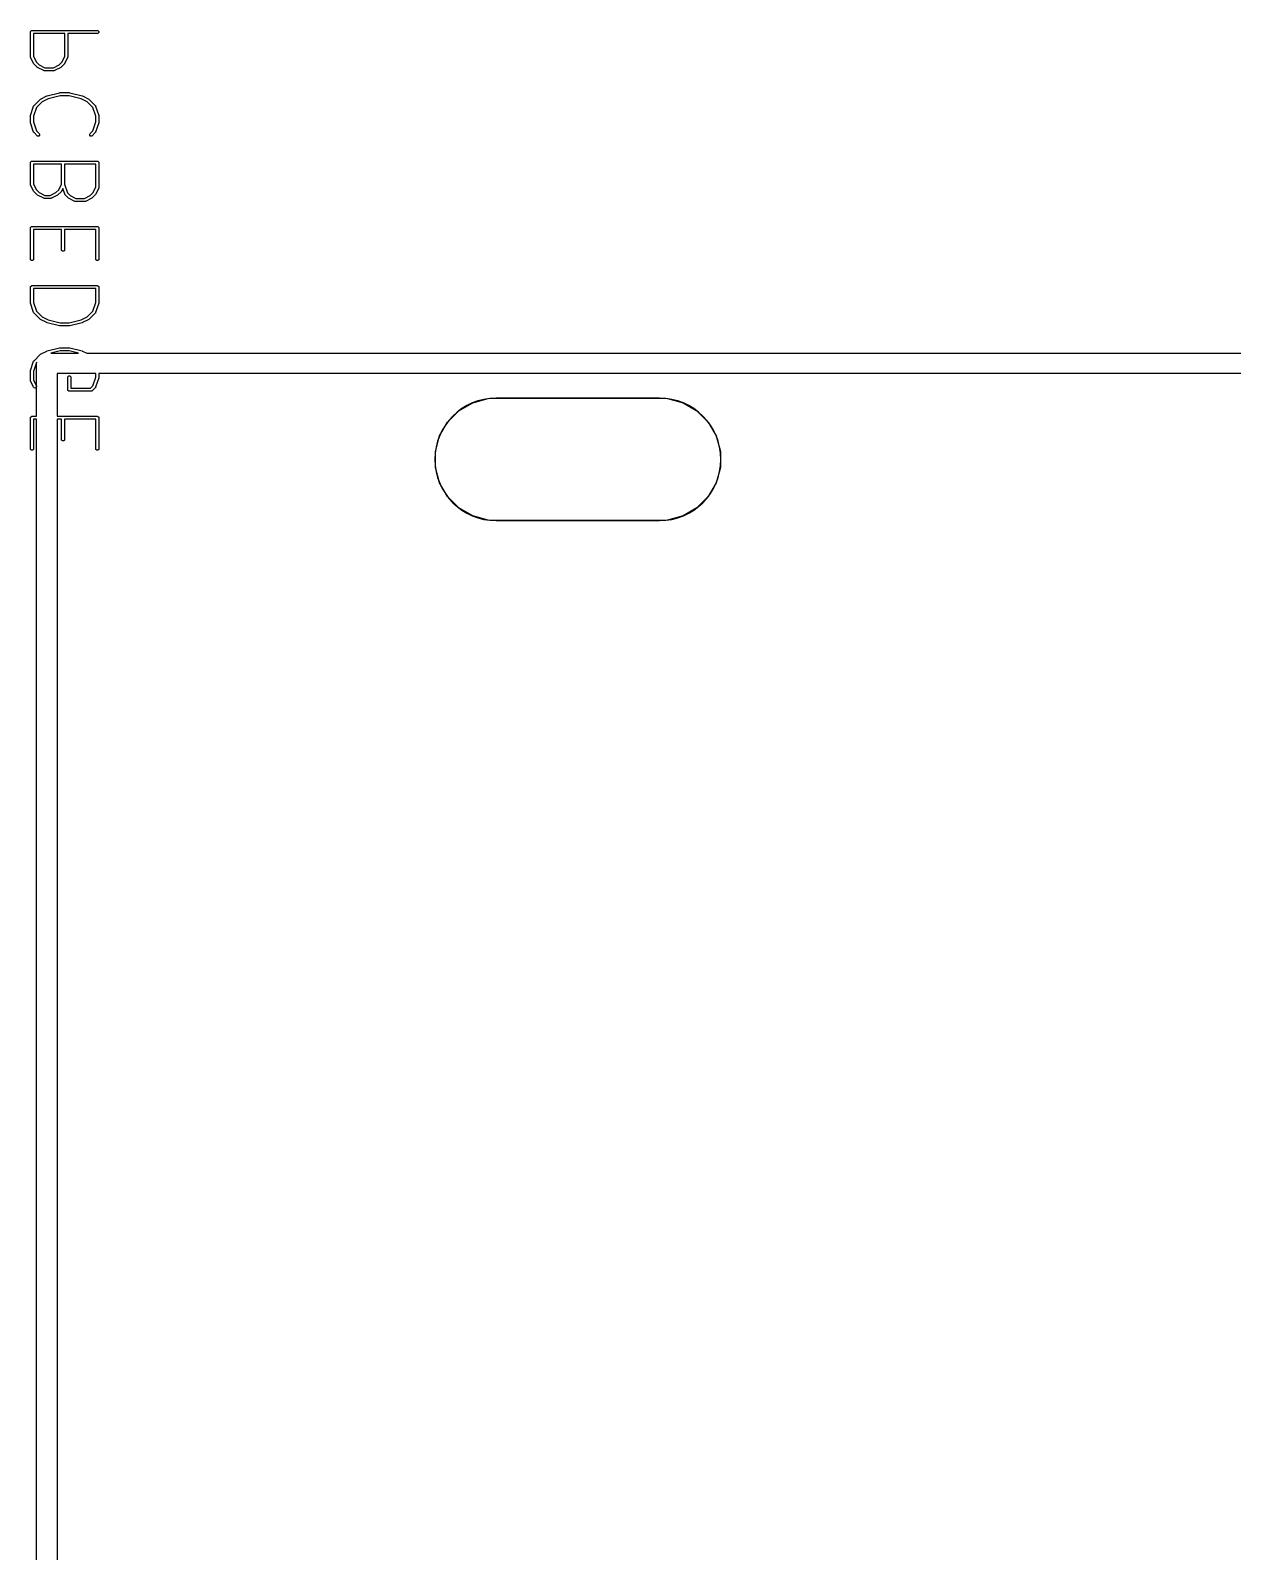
# Model space of a CAD drawing. Extents: x 4.21 to 7.42, y -5.27 to -2.46.
# Drawn here: x 4.8094 to 5.0411, y -3.5054 to -3.2121 of the extents above; entities that cross this region are included whole.
import ezdxf

# ---------------------------------------------------------------- set-up
doc = ezdxf.new("R2010")
doc.units = 0
doc.header["$MEASUREMENT"] = 0
doc.layers.add('BLACK', color=7, linetype='CONTINUOUS')

msp = doc.modelspace()

# ---------------------------------------------------------------- linework, layer by layer
at = {"layer": 'BLACK', "linetype": 'CONTINUOUS'}
for p, q in [((4.80938, -3.21243), (4.8094, -3.21231)), ((4.80938, -3.21723), (4.80938, -3.21243)), ((4.8094, -3.21231), (4.80956, -3.21216)), ((4.80956, -3.21216), (4.80968, -3.21213)), ((4.80968, -3.21213), (4.82227, -3.21213)), ((4.81598, -3.21272), (4.80997, -3.21272)), ((4.80997, -3.21272), (4.80997, -3.21716)), ((4.81598, -3.21716), (4.81598, -3.21272)), ((4.82227, -3.21272), (4.81657, -3.21272)), ((4.81657, -3.21272), (4.81657, -3.21723)), ((4.82227, -3.21213), (4.82239, -3.21216)), ((4.82239, -3.2127), (4.82227, -3.21272)), ((4.82239, -3.21216), (4.82255, -3.21231)), ((4.82255, -3.21254), (4.82239, -3.2127)), ((4.82255, -3.21231), (4.82255, -3.21254)), ((4.80938, -3.21724), (4.80938, -3.21723)), ((4.80938, -3.21725), (4.80938, -3.21724)), ((4.80939, -3.21729), (4.80938, -3.21725)), ((4.8094, -3.21734), (4.80939, -3.21729)), ((4.80941, -3.21734), (4.8094, -3.21734)), ((4.80941, -3.21736), (4.80941, -3.21734)), ((4.81001, -3.21856), (4.80941, -3.21736)), ((4.80997, -3.21716), (4.81052, -3.21825)), ((4.81543, -3.21825), (4.81598, -3.21716)), ((4.81654, -3.21736), (4.81594, -3.21856)), ((4.81655, -3.21734), (4.81654, -3.21734)), ((4.81654, -3.21734), (4.81654, -3.21736)), ((4.81656, -3.21729), (4.81655, -3.21734)), ((4.81657, -3.21725), (4.81656, -3.21729)), ((4.81657, -3.21723), (4.81657, -3.21724)), ((4.81657, -3.21724), (4.81657, -3.21725)), ((4.81004, -3.2186), (4.81001, -3.21856)), ((4.81007, -3.21864), (4.81004, -3.2186)), ((4.81067, -3.21924), (4.81007, -3.21864)), ((4.81052, -3.21825), (4.81105, -3.21878)), ((4.81071, -3.21926), (4.81067, -3.21924)), ((4.81074, -3.21929), (4.81071, -3.21926)), ((4.81194, -3.21989), (4.81074, -3.21929)), ((4.81105, -3.21878), (4.81214, -3.21933)), ((4.81196, -3.21989), (4.81194, -3.21989)), ((4.81196, -3.2199), (4.81196, -3.21989)), ((4.81201, -3.21991), (4.81196, -3.2199)), ((4.81205, -3.21992), (4.81201, -3.21991)), ((4.81206, -3.21992), (4.81205, -3.21992)), ((4.81208, -3.21992), (4.81206, -3.21992)), ((4.81387, -3.21992), (4.81208, -3.21992)), ((4.81214, -3.21933), (4.81381, -3.21933)), ((4.81381, -3.21933), (4.8149, -3.21878)), ((4.81389, -3.21992), (4.81387, -3.21992)), ((4.8139, -3.21992), (4.81389, -3.21992)), ((4.81394, -3.21991), (4.8139, -3.21992)), ((4.81399, -3.2199), (4.81394, -3.21991)), ((4.81401, -3.21989), (4.81399, -3.21989)), ((4.81399, -3.21989), (4.81399, -3.2199)), ((4.81521, -3.21929), (4.81401, -3.21989)), ((4.8149, -3.21878), (4.81543, -3.21825)), ((4.81524, -3.21926), (4.81521, -3.21929)), ((4.81528, -3.21924), (4.81524, -3.21926)), ((4.81588, -3.21864), (4.81528, -3.21924)), ((4.81591, -3.2186), (4.81588, -3.21864)), ((4.81594, -3.21856), (4.81591, -3.2186)), ((4.81007, -3.22662), (4.81127, -3.22542)), ((4.81165, -3.22587), (4.81053, -3.22699)), ((4.81127, -3.22542), (4.81131, -3.22539)), ((4.81131, -3.22539), (4.81134, -3.22536)), ((4.81134, -3.22536), (4.81254, -3.22476)), ((4.81278, -3.2253), (4.81165, -3.22587)), ((4.81254, -3.22476), (4.81257, -3.22475)), ((4.81257, -3.22475), (4.8126, -3.22474)), ((4.8126, -3.22474), (4.815, -3.22414)), ((4.81511, -3.22472), (4.81278, -3.2253)), ((4.815, -3.22414), (4.81504, -3.22414)), ((4.81504, -3.22414), (4.81507, -3.22413)), ((4.81507, -3.22413), (4.81687, -3.22413)), ((4.81684, -3.22472), (4.81511, -3.22472)), ((4.81917, -3.2253), (4.81684, -3.22472)), ((4.81687, -3.22413), (4.81691, -3.22414)), ((4.81691, -3.22414), (4.81695, -3.22414)), ((4.81695, -3.22414), (4.81935, -3.22474)), ((4.8203, -3.22587), (4.81917, -3.2253)), ((4.81935, -3.22474), (4.81938, -3.22475)), ((4.81938, -3.22475), (4.81941, -3.22476)), ((4.81941, -3.22476), (4.82061, -3.22536)), ((4.82142, -3.22699), (4.8203, -3.22587)), ((4.82061, -3.22536), (4.82064, -3.22539)), ((4.82064, -3.22539), (4.82068, -3.22542)), ((4.82068, -3.22542), (4.82188, -3.22662)), ((4.80938, -3.22863), (4.80939, -3.22858)), ((4.80938, -3.22983), (4.80938, -3.22863)), ((4.80939, -3.22858), (4.8094, -3.22853)), ((4.8094, -3.22853), (4.81, -3.22673)), ((4.81053, -3.22699), (4.80997, -3.22867)), ((4.80997, -3.22867), (4.80997, -3.22978)), ((4.81, -3.22671), (4.81003, -3.22667)), ((4.81, -3.22672), (4.81, -3.22671)), ((4.81, -3.22673), (4.81, -3.22672)), ((4.81003, -3.22667), (4.81005, -3.22663)), ((4.81005, -3.22663), (4.81006, -3.22663)), ((4.81006, -3.22663), (4.81007, -3.22662)), ((4.82198, -3.22867), (4.82142, -3.22699)), ((4.82188, -3.22662), (4.82189, -3.22663)), ((4.82189, -3.22663), (4.8219, -3.22663)), ((4.8219, -3.22663), (4.82192, -3.22667)), ((4.82192, -3.22667), (4.82195, -3.22671)), ((4.82195, -3.22671), (4.82195, -3.22672)), ((4.82195, -3.22672), (4.82195, -3.22673)), ((4.82195, -3.22673), (4.82255, -3.22853)), ((4.82198, -3.22978), (4.82198, -3.22867)), ((4.82255, -3.22853), (4.82256, -3.22858)), ((4.82256, -3.22858), (4.82257, -3.22863)), ((4.82257, -3.22863), (4.82257, -3.22983)), ((4.80939, -3.22987), (4.80938, -3.22983)), ((4.8094, -3.22992), (4.80939, -3.22987)), ((4.81, -3.23172), (4.8094, -3.22992)), ((4.80997, -3.22978), (4.81053, -3.23147)), ((4.81, -3.23173), (4.81, -3.23172)), ((4.81, -3.23174), (4.81, -3.23173)), ((4.81003, -3.23178), (4.81, -3.23174)), ((4.81005, -3.23182), (4.81003, -3.23178)), ((4.81006, -3.23182), (4.81005, -3.23182)), ((4.81007, -3.23183), (4.81006, -3.23182)), ((4.81067, -3.23243), (4.81007, -3.23183)), ((4.81053, -3.23147), (4.81108, -3.23202)), ((4.81108, -3.23202), (4.81115, -3.23211)), ((4.81115, -3.23211), (4.81115, -3.23234)), ((4.8208, -3.23211), (4.82087, -3.23202)), ((4.8208, -3.23234), (4.8208, -3.23211)), ((4.82087, -3.23202), (4.82142, -3.23147)), ((4.82188, -3.23183), (4.82128, -3.23243)), ((4.82142, -3.23147), (4.82198, -3.22978)), ((4.82189, -3.23182), (4.82188, -3.23183)), ((4.8219, -3.23182), (4.82189, -3.23182)), ((4.82192, -3.23178), (4.8219, -3.23182)), ((4.82195, -3.23174), (4.82192, -3.23178)), ((4.82255, -3.22992), (4.82195, -3.23172)), ((4.82195, -3.23172), (4.82195, -3.23173)), ((4.82195, -3.23173), (4.82195, -3.23174)), ((4.82256, -3.22987), (4.82255, -3.22992)), ((4.82257, -3.22983), (4.82256, -3.22987)), ((4.81076, -3.2325), (4.81067, -3.23243)), ((4.81099, -3.2325), (4.81076, -3.2325)), ((4.81115, -3.23234), (4.81099, -3.2325)), ((4.82096, -3.2325), (4.8208, -3.23234)), ((4.82119, -3.2325), (4.82096, -3.2325)), ((4.82128, -3.23243), (4.82119, -3.2325)), ((4.80938, -3.23762), (4.8094, -3.23751)), ((4.80938, -3.24182), (4.80938, -3.23762)), ((4.8094, -3.23751), (4.80956, -3.23735)), ((4.80956, -3.23735), (4.80968, -3.23733)), ((4.80968, -3.23733), (4.82227, -3.23733)), ((4.81538, -3.23792), (4.80997, -3.23792)), ((4.80997, -3.23792), (4.80997, -3.24175)), ((4.81538, -3.24175), (4.81538, -3.23792)), ((4.82198, -3.23792), (4.81597, -3.23792)), ((4.81597, -3.23792), (4.81597, -3.24178)), ((4.82198, -3.24235), (4.82198, -3.23792)), ((4.82227, -3.23733), (4.82239, -3.23735)), ((4.82239, -3.23735), (4.82255, -3.23751)), ((4.82255, -3.23751), (4.82257, -3.23762)), ((4.82257, -3.23762), (4.82257, -3.24242)), ((4.80938, -3.24184), (4.80938, -3.24182)), ((4.80938, -3.24185), (4.80938, -3.24184)), ((4.80939, -3.24189), (4.80938, -3.24185)), ((4.8094, -3.24194), (4.80939, -3.24189)), ((4.80941, -3.24194), (4.8094, -3.24194)), ((4.80941, -3.24196), (4.80941, -3.24194)), ((4.81001, -3.24316), (4.80941, -3.24196)), ((4.80997, -3.24175), (4.81052, -3.24285)), ((4.81004, -3.24319), (4.81001, -3.24316)), ((4.81007, -3.24323), (4.81004, -3.24319)), ((4.81067, -3.24383), (4.81007, -3.24323)), ((4.81052, -3.24285), (4.81105, -3.24338)), ((4.81071, -3.24386), (4.81067, -3.24383)), ((4.81074, -3.24389), (4.81071, -3.24386)), ((4.81105, -3.24338), (4.81214, -3.24393)), ((4.81321, -3.24393), (4.8143, -3.24338)), ((4.8143, -3.24338), (4.81483, -3.24285)), ((4.81464, -3.24386), (4.81461, -3.24389)), ((4.81468, -3.24383), (4.81464, -3.24386)), ((4.81528, -3.24323), (4.81468, -3.24383)), ((4.81483, -3.24285), (4.81538, -3.24175)), ((4.81531, -3.24319), (4.81528, -3.24323)), ((4.81534, -3.24316), (4.81531, -3.24319)), ((4.81562, -3.24259), (4.81534, -3.24316)), ((4.81599, -3.24372), (4.81562, -3.24259)), ((4.81597, -3.24178), (4.81653, -3.24346)), ((4.816, -3.24373), (4.81599, -3.24372)), ((4.816, -3.24374), (4.816, -3.24373)), ((4.81603, -3.24378), (4.816, -3.24374)), ((4.81605, -3.24382), (4.81603, -3.24378)), ((4.81606, -3.24382), (4.81605, -3.24382)), ((4.81607, -3.24383), (4.81606, -3.24382)), ((4.81667, -3.24443), (4.81607, -3.24383)), ((4.81653, -3.24346), (4.81705, -3.24398)), ((4.8209, -3.24398), (4.82143, -3.24345)), ((4.82188, -3.24383), (4.82128, -3.24443)), ((4.82143, -3.24345), (4.82198, -3.24235)), ((4.82191, -3.24379), (4.82188, -3.24383)), ((4.82194, -3.24376), (4.82191, -3.24379)), ((4.82254, -3.24256), (4.82194, -3.24376)), ((4.82255, -3.24254), (4.82254, -3.24254)), ((4.82254, -3.24254), (4.82254, -3.24256)), ((4.82256, -3.24249), (4.82255, -3.24254)), ((4.82257, -3.24245), (4.82256, -3.24249)), ((4.82257, -3.24242), (4.82257, -3.24244)), ((4.82257, -3.24244), (4.82257, -3.24245)), ((4.81194, -3.24449), (4.81074, -3.24389)), ((4.81196, -3.24449), (4.81194, -3.24449)), ((4.81196, -3.2445), (4.81196, -3.24449)), ((4.81201, -3.24451), (4.81196, -3.2445)), ((4.81205, -3.24452), (4.81201, -3.24451)), ((4.81206, -3.24452), (4.81205, -3.24452)), ((4.81208, -3.24452), (4.81206, -3.24452)), ((4.81328, -3.24452), (4.81208, -3.24452)), ((4.81214, -3.24393), (4.81321, -3.24393)), ((4.81329, -3.24452), (4.81328, -3.24452)), ((4.8133, -3.24452), (4.81329, -3.24452)), ((4.81334, -3.24451), (4.8133, -3.24452)), ((4.81339, -3.2445), (4.81334, -3.24451)), ((4.81341, -3.24449), (4.81339, -3.24449)), ((4.81339, -3.24449), (4.81339, -3.2445)), ((4.81461, -3.24389), (4.81341, -3.24449)), ((4.81671, -3.24446), (4.81667, -3.24443)), ((4.81674, -3.24449), (4.81671, -3.24446)), ((4.81794, -3.24509), (4.81674, -3.24449)), ((4.81705, -3.24398), (4.81814, -3.24453)), ((4.81796, -3.24509), (4.81794, -3.24509)), ((4.81796, -3.2451), (4.81796, -3.24509)), ((4.81801, -3.24511), (4.81796, -3.2451)), ((4.81805, -3.24512), (4.81801, -3.24511)), ((4.81806, -3.24512), (4.81805, -3.24512)), ((4.81807, -3.24512), (4.81806, -3.24512)), ((4.81987, -3.24512), (4.81807, -3.24512)), ((4.81814, -3.24453), (4.8198, -3.24453)), ((4.8198, -3.24453), (4.8209, -3.24398)), ((4.81989, -3.24512), (4.81987, -3.24512)), ((4.8199, -3.24512), (4.81989, -3.24512)), ((4.81994, -3.24511), (4.8199, -3.24512)), ((4.81999, -3.2451), (4.81994, -3.24511)), ((4.82001, -3.24509), (4.81999, -3.24509)), ((4.81999, -3.24509), (4.81999, -3.2451)), ((4.82121, -3.24449), (4.82001, -3.24509)), ((4.82124, -3.24446), (4.82121, -3.24449)), ((4.82128, -3.24443), (4.82124, -3.24446)), ((4.80938, -3.25022), (4.8094, -3.25011)), ((4.80938, -3.25622), (4.80938, -3.25022)), ((4.8094, -3.25011), (4.80956, -3.24995)), ((4.80956, -3.24995), (4.80968, -3.24993)), ((4.80968, -3.24993), (4.82227, -3.24993)), ((4.81538, -3.25052), (4.80997, -3.25052)), ((4.80997, -3.25052), (4.80997, -3.25622)), ((4.81538, -3.25442), (4.81538, -3.25052)), ((4.82198, -3.25052), (4.81597, -3.25052)), ((4.81597, -3.25052), (4.81597, -3.25442)), ((4.82198, -3.25622), (4.82198, -3.25052)), ((4.82227, -3.24993), (4.82239, -3.24995)), ((4.82239, -3.24995), (4.82255, -3.25011)), ((4.82255, -3.25011), (4.82257, -3.25022)), ((4.82257, -3.25022), (4.82257, -3.25622)), ((4.8154, -3.25454), (4.81538, -3.25442)), ((4.81556, -3.2547), (4.8154, -3.25454)), ((4.81579, -3.2547), (4.81556, -3.2547)), ((4.81595, -3.25454), (4.81579, -3.2547)), ((4.81597, -3.25442), (4.81595, -3.25454)), ((4.8094, -3.25634), (4.80938, -3.25622)), ((4.80956, -3.2565), (4.8094, -3.25634)), ((4.80979, -3.2565), (4.80956, -3.2565)), ((4.80995, -3.25634), (4.80979, -3.2565)), ((4.80997, -3.25622), (4.80995, -3.25634)), ((4.822, -3.25634), (4.82198, -3.25622)), ((4.82216, -3.2565), (4.822, -3.25634)), ((4.82239, -3.2565), (4.82216, -3.2565)), ((4.82255, -3.25634), (4.82239, -3.2565)), ((4.82257, -3.25622), (4.82255, -3.25634)), ((4.8094, -3.26151), (4.80956, -3.26135)), ((4.80956, -3.26135), (4.80968, -3.26133)), ((4.80968, -3.26133), (4.82227, -3.26133)), ((4.82227, -3.26133), (4.82239, -3.26135)), ((4.82239, -3.26135), (4.82255, -3.26151)), ((4.80938, -3.26162), (4.8094, -3.26151)), ((4.80938, -3.26462), (4.80938, -3.26162)), ((4.82198, -3.26192), (4.80997, -3.26192)), ((4.80997, -3.26192), (4.80997, -3.26457)), ((4.82198, -3.26457), (4.82198, -3.26192)), ((4.82255, -3.26151), (4.82257, -3.26162)), ((4.82257, -3.26162), (4.82257, -3.26462)), ((4.80939, -3.26467), (4.80938, -3.26462)), ((4.8094, -3.26471), (4.80939, -3.26467)), ((4.81, -3.26651), (4.8094, -3.26471)), ((4.80997, -3.26457), (4.81053, -3.26626)), ((4.81, -3.26653), (4.81, -3.26651)), ((4.81003, -3.26657), (4.81, -3.26653)), ((4.81, -3.26653), (4.81, -3.26653)), ((4.81005, -3.26661), (4.81003, -3.26657)), ((4.81006, -3.26662), (4.81005, -3.26661)), ((4.81007, -3.26663), (4.81006, -3.26662)), ((4.81127, -3.26783), (4.81007, -3.26663)), ((4.81053, -3.26626), (4.81165, -3.26738)), ((4.8203, -3.26738), (4.82142, -3.26626)), ((4.82188, -3.26663), (4.82068, -3.26783)), ((4.82142, -3.26626), (4.82198, -3.26457)), ((4.82189, -3.26662), (4.82188, -3.26663)), ((4.8219, -3.26661), (4.82189, -3.26662)), ((4.82192, -3.26657), (4.8219, -3.26661)), ((4.82195, -3.26653), (4.82192, -3.26657)), ((4.82255, -3.26471), (4.82195, -3.26651)), ((4.82195, -3.26651), (4.82195, -3.26653)), ((4.82195, -3.26653), (4.82195, -3.26653)), ((4.82256, -3.26467), (4.82255, -3.26471)), ((4.82257, -3.26462), (4.82256, -3.26467)), ((4.81131, -3.26786), (4.81127, -3.26783)), ((4.81134, -3.26788), (4.81131, -3.26786)), ((4.81254, -3.26848), (4.81134, -3.26788)), ((4.81165, -3.26738), (4.81278, -3.26794)), ((4.81257, -3.26849), (4.81254, -3.26848)), ((4.8126, -3.26851), (4.81257, -3.26849)), ((4.815, -3.26911), (4.8126, -3.26851)), ((4.81278, -3.26794), (4.81511, -3.26853)), ((4.81504, -3.26911), (4.815, -3.26911)), ((4.81507, -3.26912), (4.81504, -3.26911)), ((4.81687, -3.26912), (4.81507, -3.26912)), ((4.81511, -3.26853), (4.81684, -3.26853)), ((4.81684, -3.26853), (4.81917, -3.26794)), ((4.81691, -3.26911), (4.81687, -3.26912)), ((4.81695, -3.26911), (4.81691, -3.26911)), ((4.81935, -3.26851), (4.81695, -3.26911)), ((4.81917, -3.26794), (4.8203, -3.26738)), ((4.81938, -3.26849), (4.81935, -3.26851)), ((4.81941, -3.26848), (4.81938, -3.26849)), ((4.82061, -3.26788), (4.81941, -3.26848)), ((4.82064, -3.26786), (4.82061, -3.26788)), ((4.82068, -3.26783), (4.82064, -3.26786)), ((4.8094, -3.27773), (4.81, -3.27593)), ((4.81, -3.27591), (4.81003, -3.27587)), ((4.81, -3.27593), (4.81, -3.27591)), ((4.81, -3.27591), (4.81, -3.27591)), ((4.81003, -3.27587), (4.81005, -3.27583)), ((4.81005, -3.27583), (4.81006, -3.27582)), ((4.81006, -3.27582), (4.81007, -3.27581)), ((4.81007, -3.27581), (4.81127, -3.27461)), ((4.81062, -3.27609), (4.81053, -3.27618)), ((4.81057, -3.27634), (4.81062, -3.27609)), ((4.81127, -3.27461), (4.81131, -3.27458)), ((4.81131, -3.27458), (4.81134, -3.27456)), ((4.81134, -3.27456), (4.81254, -3.27396)), ((4.81254, -3.27396), (4.81257, -3.27395)), ((4.81257, -3.27395), (4.8126, -3.27393)), ((4.8126, -3.27393), (4.815, -3.27333)), ((4.81511, -3.27392), (4.81329, -3.27437)), ((4.81329, -3.27437), (4.81866, -3.27437)), ((4.815, -3.27333), (4.81504, -3.27333)), ((4.81504, -3.27333), (4.81507, -3.27332)), ((4.81507, -3.27332), (4.81687, -3.27332)), ((4.81684, -3.27392), (4.81511, -3.27392)), ((4.81866, -3.27437), (4.81684, -3.27392)), ((4.81687, -3.27332), (4.81691, -3.27333)), ((4.81691, -3.27333), (4.81695, -3.27333)), ((4.81695, -3.27333), (4.81935, -3.27393)), ((4.81935, -3.27393), (4.81938, -3.27395)), ((4.81938, -3.27395), (4.81941, -3.27396)), ((4.81941, -3.27396), (4.82023, -3.27437)), ((4.82023, -3.27437), (5.109, -3.27437)), ((4.80938, -3.27782), (4.80939, -3.27777)), ((4.80938, -3.27962), (4.80938, -3.27782)), ((4.80939, -3.27777), (4.8094, -3.27773)), ((4.81053, -3.27618), (4.80997, -3.27787)), ((4.80997, -3.27787), (4.80997, -3.27955)), ((4.81057, -3.28652), (4.81057, -3.27634)), ((4.82198, -3.27831), (4.81451, -3.27831)), ((4.81451, -3.27831), (4.81451, -3.28652)), ((4.81658, -3.27902), (4.8166, -3.27891)), ((4.81658, -3.28142), (4.81658, -3.27902)), ((4.8166, -3.27891), (4.81676, -3.27875)), ((4.81676, -3.27875), (4.81699, -3.27875)), ((4.81699, -3.27875), (4.81715, -3.27891)), ((4.81715, -3.27891), (4.81717, -3.27902)), ((4.81717, -3.27902), (4.81717, -3.28112)), ((4.82142, -3.28066), (4.82198, -3.27897)), ((4.82198, -3.27897), (4.82198, -3.27831)), ((4.82256, -3.27907), (4.82255, -3.27911)), ((4.82257, -3.27902), (4.82256, -3.27907)), ((4.82257, -3.27831), (4.82257, -3.27902)), ((5.10703, -3.27831), (4.82257, -3.27831)), ((4.80938, -3.27963), (4.80938, -3.27962)), ((4.80938, -3.27964), (4.80938, -3.27963)), ((4.80939, -3.27969), (4.80938, -3.27964)), ((4.8094, -3.27973), (4.80939, -3.27969)), ((4.80941, -3.27974), (4.8094, -3.27973)), ((4.80941, -3.27975), (4.80941, -3.27974)), ((4.81001, -3.28095), (4.80941, -3.27975)), ((4.80997, -3.27955), (4.81054, -3.28069)), ((4.81008, -3.28104), (4.81001, -3.28095)), ((4.8103, -3.28111), (4.81008, -3.28104)), ((4.8105, -3.28101), (4.8103, -3.28111)), ((4.81057, -3.2808), (4.8105, -3.28101)), ((4.81054, -3.28069), (4.81057, -3.2808)), ((4.8166, -3.28153), (4.81658, -3.28142)), ((4.81676, -3.28169), (4.8166, -3.28153)), ((4.81687, -3.28171), (4.81676, -3.28169)), ((4.82107, -3.28171), (4.81687, -3.28171)), ((4.81717, -3.28112), (4.82095, -3.28112)), ((4.82095, -3.28112), (4.82142, -3.28066)), ((4.82119, -3.28169), (4.82107, -3.28171)), ((4.82128, -3.28163), (4.82119, -3.28169)), ((4.82188, -3.28103), (4.82128, -3.28163)), ((4.82189, -3.28102), (4.82188, -3.28103)), ((4.8219, -3.28101), (4.82189, -3.28102)), ((4.82192, -3.28097), (4.8219, -3.28101)), ((4.82195, -3.28093), (4.82192, -3.28097)), ((4.82255, -3.27911), (4.82195, -3.28091)), ((4.82195, -3.28091), (4.82195, -3.28093)), ((4.82195, -3.28093), (4.82195, -3.28093)), ((4.89196, -3.28547), (4.89463, -3.28393)), ((4.89463, -3.28393), (4.89761, -3.28313)), ((4.89761, -3.28313), (4.89915, -3.28303)), ((4.89915, -3.28303), (4.93065, -3.28303)), ((4.93065, -3.28303), (4.89915, -3.28303)), ((4.93065, -3.28303), (4.93219, -3.28313)), ((4.93219, -3.28313), (4.93517, -3.28393)), ((4.93517, -3.28393), (4.93784, -3.28547)), ((4.80938, -3.28682), (4.8094, -3.28671)), ((4.80938, -3.29282), (4.80938, -3.28682)), ((4.8094, -3.28671), (4.80956, -3.28655)), ((4.80956, -3.28655), (4.80968, -3.28652)), ((4.80968, -3.28652), (4.81057, -3.28652)), ((4.81057, -3.28711), (4.80997, -3.28711)), ((4.80997, -3.28711), (4.80997, -3.29282)), ((4.81057, -3.6535), (4.81057, -3.28711)), ((4.81451, -3.28652), (4.82227, -3.28652)), ((4.81538, -3.28711), (4.81451, -3.28711)), ((4.81451, -3.28711), (4.81451, -3.65154)), ((4.81538, -3.29102), (4.81538, -3.28711)), ((4.82198, -3.28711), (4.81597, -3.28711)), ((4.81597, -3.28711), (4.81597, -3.29102)), ((4.82198, -3.29282), (4.82198, -3.28711)), ((4.82227, -3.28652), (4.82239, -3.28655)), ((4.82239, -3.28655), (4.82255, -3.28671)), ((4.82255, -3.28671), (4.82257, -3.28682)), ((4.82257, -3.28682), (4.82257, -3.29282)), ((4.88824, -3.29032), (4.88978, -3.28765)), ((4.88978, -3.28765), (4.89196, -3.28547)), ((4.93784, -3.28547), (4.94002, -3.28765)), ((4.94002, -3.28765), (4.94156, -3.29032)), ((4.88744, -3.2933), (4.88824, -3.29032)), ((4.94156, -3.29032), (4.94236, -3.2933)), ((4.8094, -3.29293), (4.80938, -3.29282)), ((4.80956, -3.29309), (4.8094, -3.29293)), ((4.80979, -3.29309), (4.80956, -3.29309)), ((4.80995, -3.29293), (4.80979, -3.29309)), ((4.80997, -3.29282), (4.80995, -3.29293)), ((4.8154, -3.29113), (4.81538, -3.29102)), ((4.81556, -3.29129), (4.8154, -3.29113)), ((4.81579, -3.29129), (4.81556, -3.29129)), ((4.81595, -3.29113), (4.81579, -3.29129)), ((4.81597, -3.29102), (4.81595, -3.29113)), ((4.822, -3.29293), (4.82198, -3.29282)), ((4.82216, -3.29309), (4.822, -3.29293)), ((4.82239, -3.29309), (4.82216, -3.29309)), ((4.82255, -3.29293), (4.82239, -3.29309)), ((4.82257, -3.29282), (4.82255, -3.29293)), ((4.88744, -3.29638), (4.88744, -3.2933)), ((4.94236, -3.2933), (4.94236, -3.29638)), ((4.88824, -3.29936), (4.88744, -3.29638)), ((4.94236, -3.29638), (4.94156, -3.29936)), ((4.88978, -3.30203), (4.88824, -3.29936)), ((4.94156, -3.29936), (4.94002, -3.30203)), ((4.89196, -3.30421), (4.88978, -3.30203)), ((4.94002, -3.30203), (4.93784, -3.30421)), ((4.89463, -3.30575), (4.89196, -3.30421)), ((4.93784, -3.30421), (4.93517, -3.30575)), ((4.89761, -3.30655), (4.89463, -3.30575)), ((4.89915, -3.30665), (4.89761, -3.30655)), ((4.93065, -3.30665), (4.89915, -3.30665)), ((4.89915, -3.30665), (4.93065, -3.30665)), ((4.93219, -3.30655), (4.93065, -3.30665)), ((4.93517, -3.30575), (4.93219, -3.30655))]:
    msp.add_line(p, q, dxfattribs=at)
at = {"layer": 'BLACK'}
for centre, start, end in [((4.89915, -3.29484), 90, 270), ((4.93065, -3.29484), -90, 90)]:
    msp.add_arc(centre, 0.01181, start, end, dxfattribs=at)

doc.saveas('drawing.dxf')
